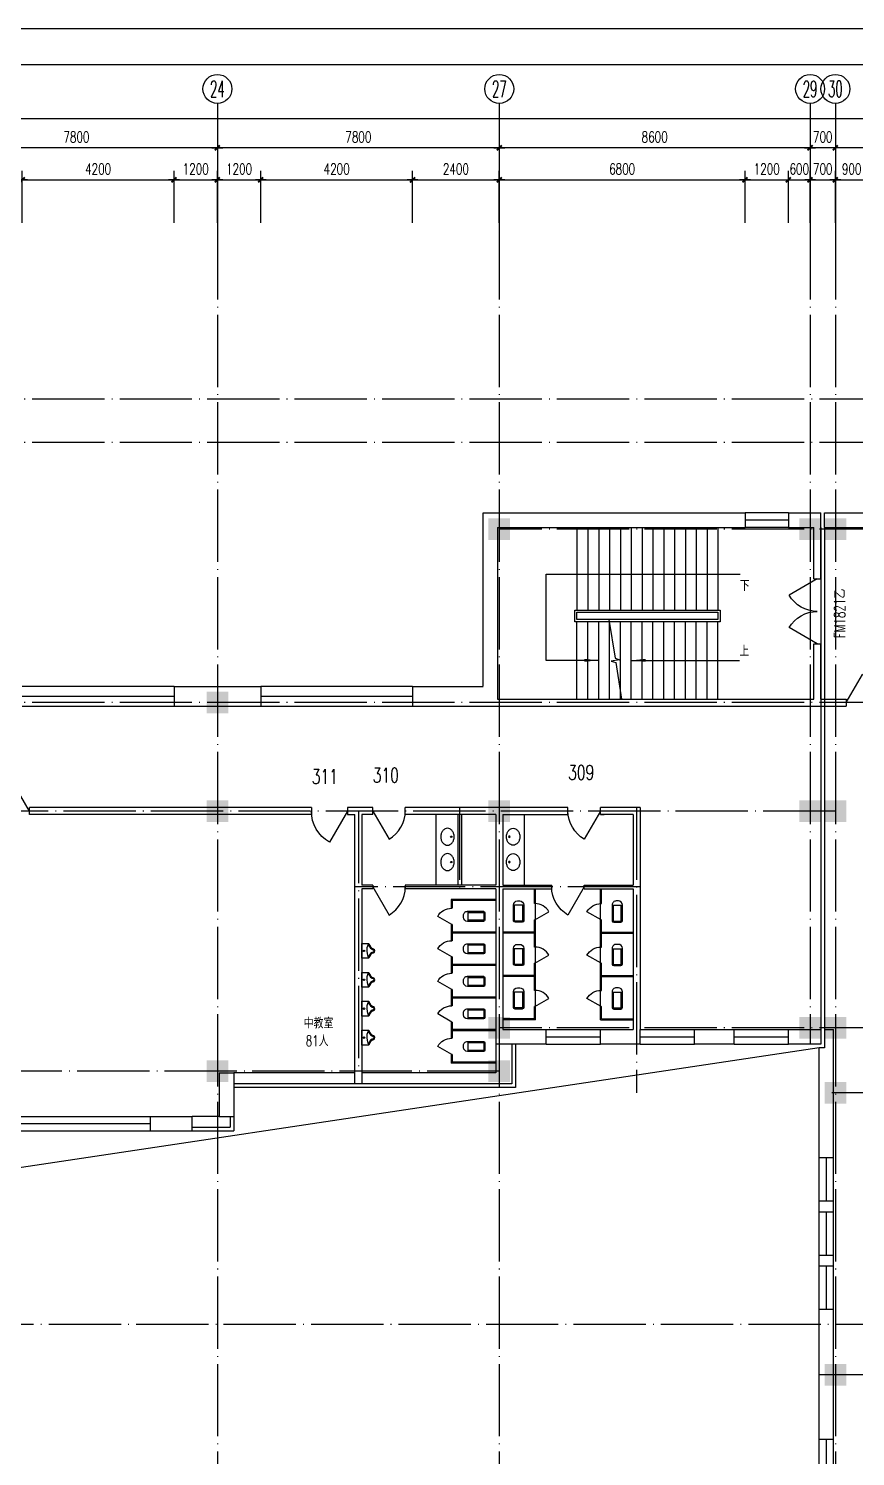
# Model space of a CAD drawing. Extents: x 165127 to 1058185, y 60808 to 144908.
# Drawn here: x 623798 to 646678, y 105391 to 144908 of the extents above; entities that cross this region are included whole.
import ezdxf
from ezdxf.enums import TextEntityAlignment as Align

# ---------------------------------------------------------------- set-up
doc = ezdxf.new("R2010")
doc.units = 0
doc.header["$LTSCALE"] = 1000
doc.linetypes.add('DOTE', pattern=[2.42, 2, -0.2, 0.02, -0.2])
doc.layers.get('0').update_dxf_attribs({"linetype": 'CONTINUOUS'})
doc.layers.get('DEFPOINTS').update_dxf_attribs({"linetype": 'CONTINUOUS'})
for name, color, linetype in [('AXIS', 3, 'CONTINUOUS'), ('AXIS_TEXT', 7, 'CONTINUOUS'), ('COLUMN', 7, 'CONTINUOUS'), ('DOTE', 1, 'DOTE'), ('LVTRY', 6, 'CONTINUOUS'), ('LVTRY_WINDOW', 7, 'CONTINUOUS'), ('PUB_DIM', 3, 'CONTINUOUS'), ('PUB_TEXT', 7, 'CONTINUOUS'), ('STAIR', 3, 'CONTINUOUS'), ('WALL', 255, 'CONTINUOUS'), ('WINDOW', 2, 'CONTINUOUS'), ('WINDOW_TEXT', 7, 'CONTINUOUS'), ('面积注记', 7, 'CONTINUOUS')]:
    doc.layers.add(name, color=color, linetype=linetype)
doc.styles.add('_HZTXT', font='romans.shx', dxfattribs={"width": 0.7, "bigfont": 'z.shx'})
doc.styles.add('COMPLEX', font='COMPLEX')
doc.styles.add('DIM_FONT', font='SIMPLEX.shx', dxfattribs={"width": 0.7})
doc.styles.add('SIMPLEX', font='SIMPLEX.SHX')
doc.dimstyles.new('AXIS', dxfattribs={"dimtxt": 300, "dimasz": 1, "dimexe": 250, "dimexo": 300, "dimgap": 150, "dimtad": 1, "dimdec": 0, "dimdsep": 46, "dimtxsty": 'DIM_FONT', "dimblk": '_DIMX', "dimcen": 2.5, "dimse1": 1, "dimse2": 1, "dimclrt": 7, "dimadec": 0, "dimazin": 0, "dimtfac": 1, "dimtdec": 0, "dimtix": 1, "dimtmove": 2, "dimatfit": 3, "dimldrblk": '_DIMX', "dimfxl": 1, "dimarcsym": 0})
doc.dimstyles.new('DIMN', dxfattribs={"dimtxt": 300, "dimasz": 1, "dimexe": 250, "dimexo": 300, "dimgap": 150, "dimtad": 1, "dimdec": 0, "dimdsep": 46, "dimtxsty": 'DIM_FONT', "dimblk": '_DIMX', "dimcen": 2.5, "dimclrt": 7, "dimadec": 0, "dimazin": 0, "dimtfac": 1, "dimtdec": 0, "dimtix": 1, "dimtmove": 2, "dimatfit": 3, "dimldrblk": '_DIMX', "dimfxl": 1, "dimarcsym": 0})

# ---------------------------------------------------------------- blocks, each defined once
blk = doc.blocks.new('_FZH')
blk.add_solid([(-0.5, -0.5), (0.5, -0.5), (-0.5, 0.5), (0.5, 0.5)])
blk = doc.blocks.new('_DBLK')
blk.add_line((-0.5, 0), (0, -0.866))
blk.add_arc((-0.5, 0), 1, 300, 0)
at = {"layer": 'WINDOW_TEXT', "style": 'SIMPLEX', "flags": 9}
blk.add_attdef('A', text='', height=1, dxfattribs=at).set_placement((0, 1.5), align=Align.MIDDLE)
blk = doc.blocks.new('_LV8')
for p, q in [((-205, 0), (205, 0)), ((-205, -191), (-205, 0)), ((205, 0), (205, -191))]:
    blk.add_line(p, q)
blk.add_circle((0, -60), 20)
for centre, radius, start, end in [((-243, -391), 203, 19.2639, 79.2894), ((-152, -175), 10, 114.1084, 248.1394), ((5, -526), 395, 66.6675, 114.1084), ((-243, -401), 233, 19.2639, 68.1394), ((0, -306), 54, 199.2639, 269.7777), ((0, -316), 24, 199.2639, 269.4998), ((0, -306), 54, 270.2223, 340.7361), ((0, -316), 24, 270.5002, 340.7361), ((243, -401), 233, 110.4941, 160.7361), ((243, -391), 203, 100.7106, 160.7361), ((158, -173), 10, 290.4941, 66.6675)]:
    blk.add_arc(centre, radius, start, end)
blk = doc.blocks.new('_LV6')
for p, q in [((-140, -340), (-140, -780)), ((-110, -340), (-110, -770)), ((100, -300), (-100, -300)), ((100, -330), (-100, -330)), ((110, -770), (110, -340)), ((140, -780), (140, -340)), ((140, -770), (-140, -770)), ((-30, -890), (30, -890))]:
    blk.add_line(p, q)
for centre, radius, start, end in [((-100, -340), 40, 90, 180), ((-100, -340), 10, 90, 180), ((100, -340), 40, 0, 90), ((100, -340), 10, 0, 90), ((-30, -780), 110, 180, 270), ((30, -780), 110, 270, 0)]:
    blk.add_arc(centre, radius, start, end)
blk = doc.blocks.new('_DBLK1')
for p, q in [((-0.5, 0), (-0.25, -0.433)), ((0.5, 0), (0.25, -0.433))]:
    blk.add_line(p, q)
for centre, start, end in [((-0.5, 0), 300, 0), ((0.5, 0), 180, 240)]:
    blk.add_arc(centre, 0.5, start, end)
at = {"layer": 'WINDOW_TEXT', "style": 'SIMPLEX', "flags": 9}
blk.add_attdef('A', text='', height=1, dxfattribs=at).set_placement((0, 1.5), align=Align.MIDDLE)
blk = doc.blocks.new('A$C34131D43')
at = {"color": 243}
blk.add_line((0, 84100), (160900, 84100), dxfattribs=at)
at = {"color": 244}
blk.add_line((159900, 83100), (2500, 83100), dxfattribs=at)
blk = doc.blocks.new('_AXISO')
blk.add_circle((0, 0), 0.5)
at = {"layer": 'AXIS_TEXT', "style": 'COMPLEX', "width": 1.041667}
blk.add_attdef('A', text='', height=0.56, dxfattribs=at).set_placement((-0.25, -0.28), (0.25, -0.28), align=Align.FIT)
blk = doc.blocks.new('_DIMX')
blk.add_line((-150, 0), (150, 0))
at = {"const_width": 50}
blk.add_lwpolyline([(-70, -70), (70, 70)], dxfattribs=at)
blk = doc.blocks.new('*D605')
at = {"color": 0, "linetype": 'ByBlock'}
blk.add_line((735528, 196199), (732530, 196199), dxfattribs=at)
at = {"layer": 'DEFPOINTS', "color": 0, "linetype": 'ByBlock'}
for p in [(732529, 196199), (732529, 193999), (735529, 193999)]:
    blk.add_point(p, dxfattribs=at)
at = {"color": 0, "linetype": 'ByBlock', "rotation": 180}
blk.add_blockref('_DIMX', (732529, 196199), dxfattribs=at)
at = {"color": 0, "linetype": 'ByBlock'}
blk.add_blockref('_DIMX', (735529, 196199), dxfattribs=at)
at = {"color": 7, "linetype": 'ByBlock', "insert": (734029, 196499), "char_height": 300, "attachment_point": 5, "style": 'DIM_FONT'}
blk.add_mtext('3000', dxfattribs=at)
blk = doc.blocks.new('*D606')
at = {"color": 0, "linetype": 'ByBlock'}
for p, q in [((645422, 141608), (645421, 141608)), ((646123, 141608), (645423, 141608)), ((646124, 141608), (646125, 141608))]:
    blk.add_line(p, q, dxfattribs=at)
at = {"layer": 'DEFPOINTS', "color": 0, "linetype": 'ByBlock'}
for p in [(645423, 141608), (645423, 139408), (646123, 139408)]:
    blk.add_point(p, dxfattribs=at)
at = {"color": 0, "linetype": 'ByBlock'}
blk.add_blockref('_DIMX', (645423, 141608), dxfattribs=at)
at = {"color": 0, "linetype": 'ByBlock', "rotation": 180}
blk.add_blockref('_DIMX', (646123, 141608), dxfattribs=at)
at = {"color": 7, "linetype": 'ByBlock', "insert": (645773, 141908), "char_height": 300, "attachment_point": 5, "style": 'DIM_FONT'}
blk.add_mtext('700', dxfattribs=at)
blk = doc.blocks.new('*D607')
at = {"color": 0, "linetype": 'ByBlock'}
blk.add_line((723228, 196199), (715430, 196199), dxfattribs=at)
at = {"layer": 'DEFPOINTS', "color": 0, "linetype": 'ByBlock'}
for p in [(715429, 196199), (715429, 193999), (723229, 193999)]:
    blk.add_point(p, dxfattribs=at)
at = {"color": 0, "linetype": 'ByBlock', "rotation": 180}
blk.add_blockref('_DIMX', (715429, 196199), dxfattribs=at)
at = {"color": 0, "linetype": 'ByBlock'}
blk.add_blockref('_DIMX', (723229, 196199), dxfattribs=at)
at = {"color": 7, "linetype": 'ByBlock', "insert": (719329, 196499), "char_height": 300, "attachment_point": 5, "style": 'DIM_FONT'}
blk.add_mtext('7800', dxfattribs=at)
blk = doc.blocks.new('*D608')
at = {"color": 0, "linetype": 'ByBlock'}
blk.add_line((715428, 196199), (707630, 196199), dxfattribs=at)
at = {"layer": 'DEFPOINTS', "color": 0, "linetype": 'ByBlock'}
for p in [(707629, 196199), (707629, 193999), (715429, 193999)]:
    blk.add_point(p, dxfattribs=at)
at = {"color": 0, "linetype": 'ByBlock', "rotation": 180}
blk.add_blockref('_DIMX', (707629, 196199), dxfattribs=at)
at = {"color": 0, "linetype": 'ByBlock'}
blk.add_blockref('_DIMX', (715429, 196199), dxfattribs=at)
at = {"color": 7, "linetype": 'ByBlock', "insert": (711529, 196499), "char_height": 300, "attachment_point": 5, "style": 'DIM_FONT'}
blk.add_mtext('7800', dxfattribs=at)
blk = doc.blocks.new('*D621')
at = {"color": 0, "linetype": 'ByBlock'}
for p, q in [((620479, 194299), (620479, 197249)), ((746779, 194299), (746779, 197249)), ((746778, 196999), (620480, 196999))]:
    blk.add_line(p, q, dxfattribs=at)
at = {"layer": 'DEFPOINTS', "color": 0, "linetype": 'ByBlock'}
for p in [(620479, 196999), (620479, 193999), (746779, 193999)]:
    blk.add_point(p, dxfattribs=at)
at = {"color": 0, "linetype": 'ByBlock', "rotation": 180}
blk.add_blockref('_DIMX', (620479, 196999), dxfattribs=at)
at = {"color": 0, "linetype": 'ByBlock'}
blk.add_blockref('_DIMX', (746779, 196999), dxfattribs=at)
at = {"color": 7, "linetype": 'ByBlock', "insert": (683629, 197299), "char_height": 300, "attachment_point": 5, "style": 'DIM_FONT'}
blk.add_mtext('126300', dxfattribs=at)
blk = doc.blocks.new('*D713')
at = {"color": 0, "linetype": 'ByBlock'}
for p, q in [((710029, 194122), (710029, 195563)), ((710030, 195313), (714228, 195313)), ((714229, 194122), (714229, 195563))]:
    blk.add_line(p, q, dxfattribs=at)
at = {"layer": 'DEFPOINTS', "color": 0, "linetype": 'ByBlock'}
for p in [(714229, 195313), (710029, 193822), (714229, 193822)]:
    blk.add_point(p, dxfattribs=at)
at = {"color": 0, "linetype": 'ByBlock', "rotation": 180}
blk.add_blockref('_DIMX', (710029, 195313), dxfattribs=at)
at = {"color": 0, "linetype": 'ByBlock'}
blk.add_blockref('_DIMX', (714229, 195313), dxfattribs=at)
at = {"color": 7, "linetype": 'ByBlock', "insert": (712129, 195613), "char_height": 300, "attachment_point": 5, "style": 'DIM_FONT'}
blk.add_mtext('4200', dxfattribs=at)
blk = doc.blocks.new('*D714')
at = {"color": 0, "linetype": 'ByBlock'}
for p, q in [((714229, 194122), (714229, 195563)), ((714230, 195313), (715428, 195313)), ((715429, 194122), (715429, 195563))]:
    blk.add_line(p, q, dxfattribs=at)
at = {"layer": 'DEFPOINTS', "color": 0, "linetype": 'ByBlock'}
for p in [(715429, 195313), (714229, 193822), (715429, 193822)]:
    blk.add_point(p, dxfattribs=at)
at = {"color": 0, "linetype": 'ByBlock', "rotation": 180}
blk.add_blockref('_DIMX', (714229, 195313), dxfattribs=at)
at = {"color": 0, "linetype": 'ByBlock'}
blk.add_blockref('_DIMX', (715429, 195313), dxfattribs=at)
at = {"color": 7, "linetype": 'ByBlock', "insert": (714829, 195613), "char_height": 300, "attachment_point": 5, "style": 'DIM_FONT'}
blk.add_mtext('1200', dxfattribs=at)
blk = doc.blocks.new('*D715')
at = {"color": 0, "linetype": 'ByBlock'}
for p, q in [((715429, 194122), (715429, 195563)), ((715430, 195313), (716628, 195313)), ((716629, 194122), (716629, 195563))]:
    blk.add_line(p, q, dxfattribs=at)
at = {"layer": 'DEFPOINTS', "color": 0, "linetype": 'ByBlock'}
for p in [(716629, 195313), (715429, 193822), (716629, 193822)]:
    blk.add_point(p, dxfattribs=at)
at = {"color": 0, "linetype": 'ByBlock', "rotation": 180}
blk.add_blockref('_DIMX', (715429, 195313), dxfattribs=at)
at = {"color": 0, "linetype": 'ByBlock'}
blk.add_blockref('_DIMX', (716629, 195313), dxfattribs=at)
at = {"color": 7, "linetype": 'ByBlock', "insert": (716029, 195613), "char_height": 300, "attachment_point": 5, "style": 'DIM_FONT'}
blk.add_mtext('1200', dxfattribs=at)
blk = doc.blocks.new('*D716')
at = {"color": 0, "linetype": 'ByBlock'}
for p, q in [((716629, 194122), (716629, 195563)), ((716630, 195313), (720828, 195313)), ((720829, 194122), (720829, 195563))]:
    blk.add_line(p, q, dxfattribs=at)
at = {"layer": 'DEFPOINTS', "color": 0, "linetype": 'ByBlock'}
for p in [(720829, 195313), (716629, 193822), (720829, 193822)]:
    blk.add_point(p, dxfattribs=at)
at = {"color": 0, "linetype": 'ByBlock', "rotation": 180}
blk.add_blockref('_DIMX', (716629, 195313), dxfattribs=at)
at = {"color": 0, "linetype": 'ByBlock'}
blk.add_blockref('_DIMX', (720829, 195313), dxfattribs=at)
at = {"color": 7, "linetype": 'ByBlock', "insert": (718729, 195613), "char_height": 300, "attachment_point": 5, "style": 'DIM_FONT'}
blk.add_mtext('4200', dxfattribs=at)
blk = doc.blocks.new('*D717')
at = {"color": 0, "linetype": 'ByBlock'}
for p, q in [((723229, 194122), (723229, 195563)), ((723230, 195313), (730028, 195313)), ((730029, 194122), (730029, 195563))]:
    blk.add_line(p, q, dxfattribs=at)
at = {"layer": 'DEFPOINTS', "color": 0, "linetype": 'ByBlock'}
for p in [(730029, 195313), (723229, 193822), (730029, 193822)]:
    blk.add_point(p, dxfattribs=at)
at = {"color": 0, "linetype": 'ByBlock', "rotation": 180}
blk.add_blockref('_DIMX', (723229, 195313), dxfattribs=at)
at = {"color": 0, "linetype": 'ByBlock'}
blk.add_blockref('_DIMX', (730029, 195313), dxfattribs=at)
at = {"color": 7, "linetype": 'ByBlock', "insert": (726629, 195613), "char_height": 300, "attachment_point": 5, "style": 'DIM_FONT'}
blk.add_mtext('6800', dxfattribs=at)
blk = doc.blocks.new('*D718')
at = {"color": 0, "linetype": 'ByBlock'}
for p, q in [((730029, 194122), (730029, 195563)), ((730030, 195313), (731228, 195313)), ((731229, 194122), (731229, 195563))]:
    blk.add_line(p, q, dxfattribs=at)
at = {"layer": 'DEFPOINTS', "color": 0, "linetype": 'ByBlock'}
for p in [(731229, 195313), (730029, 193822), (731229, 193822)]:
    blk.add_point(p, dxfattribs=at)
at = {"color": 0, "linetype": 'ByBlock', "rotation": 180}
blk.add_blockref('_DIMX', (730029, 195313), dxfattribs=at)
at = {"color": 0, "linetype": 'ByBlock'}
blk.add_blockref('_DIMX', (731229, 195313), dxfattribs=at)
at = {"color": 7, "linetype": 'ByBlock', "insert": (730629, 195613), "char_height": 300, "attachment_point": 5, "style": 'DIM_FONT'}
blk.add_mtext('1200', dxfattribs=at)
blk = doc.blocks.new('*D719')
at = {"color": 0, "linetype": 'ByBlock'}
for p, q in [((731228, 195313), (731227, 195313)), ((731229, 194122), (731229, 195563)), ((731229, 195313), (731829, 195313)), ((731829, 194122), (731829, 195563)), ((731830, 195313), (731831, 195313))]:
    blk.add_line(p, q, dxfattribs=at)
at = {"layer": 'DEFPOINTS', "color": 0, "linetype": 'ByBlock'}
for p in [(731829, 195313), (731229, 193822), (731829, 193822)]:
    blk.add_point(p, dxfattribs=at)
at = {"color": 0, "linetype": 'ByBlock'}
blk.add_blockref('_DIMX', (731229, 195313), dxfattribs=at)
at = {"color": 0, "linetype": 'ByBlock', "rotation": 180}
blk.add_blockref('_DIMX', (731829, 195313), dxfattribs=at)
at = {"color": 7, "linetype": 'ByBlock', "insert": (731529, 195613), "char_height": 300, "attachment_point": 5, "style": 'DIM_FONT'}
blk.add_mtext('600', dxfattribs=at)
blk = doc.blocks.new('*D720')
at = {"color": 0, "linetype": 'ByBlock'}
for p, q in [((731828, 195313), (731827, 195313)), ((731829, 194122), (731829, 195563)), ((731829, 195313), (732529, 195313)), ((732529, 194122), (732529, 195563)), ((732530, 195313), (732531, 195313))]:
    blk.add_line(p, q, dxfattribs=at)
at = {"layer": 'DEFPOINTS', "color": 0, "linetype": 'ByBlock'}
for p in [(732529, 195313), (731829, 193822), (732529, 193822)]:
    blk.add_point(p, dxfattribs=at)
at = {"color": 0, "linetype": 'ByBlock'}
blk.add_blockref('_DIMX', (731829, 195313), dxfattribs=at)
at = {"color": 0, "linetype": 'ByBlock', "rotation": 180}
blk.add_blockref('_DIMX', (732529, 195313), dxfattribs=at)
at = {"color": 7, "linetype": 'ByBlock', "insert": (732179, 195613), "char_height": 300, "attachment_point": 5, "style": 'DIM_FONT'}
blk.add_mtext('700', dxfattribs=at)
blk = doc.blocks.new('*D721')
at = {"color": 0, "linetype": 'ByBlock'}
for p, q in [((732529, 194122), (732529, 195563)), ((732530, 195313), (733428, 195313)), ((733429, 194122), (733429, 195563))]:
    blk.add_line(p, q, dxfattribs=at)
at = {"layer": 'DEFPOINTS', "color": 0, "linetype": 'ByBlock'}
for p in [(733429, 195313), (732529, 193822), (733429, 193822)]:
    blk.add_point(p, dxfattribs=at)
at = {"color": 0, "linetype": 'ByBlock', "rotation": 180}
blk.add_blockref('_DIMX', (732529, 195313), dxfattribs=at)
at = {"color": 0, "linetype": 'ByBlock'}
blk.add_blockref('_DIMX', (733429, 195313), dxfattribs=at)
at = {"color": 7, "linetype": 'ByBlock', "insert": (732979, 195613), "char_height": 300, "attachment_point": 5, "style": 'DIM_FONT'}
blk.add_mtext('900', dxfattribs=at)
blk = doc.blocks.new('*D734')
at = {"color": 0, "linetype": 'ByBlock'}
for p, q in [((720829, 194122), (720829, 195563)), ((720830, 195313), (723228, 195313)), ((723229, 194122), (723229, 195563))]:
    blk.add_line(p, q, dxfattribs=at)
at = {"layer": 'DEFPOINTS', "color": 0, "linetype": 'ByBlock'}
for p in [(723229, 195313), (720829, 193822), (723229, 193822)]:
    blk.add_point(p, dxfattribs=at)
at = {"color": 0, "linetype": 'ByBlock', "rotation": 180}
blk.add_blockref('_DIMX', (720829, 195313), dxfattribs=at)
at = {"color": 0, "linetype": 'ByBlock'}
blk.add_blockref('_DIMX', (723229, 195313), dxfattribs=at)
at = {"color": 7, "linetype": 'ByBlock', "insert": (722029, 195613), "char_height": 300, "attachment_point": 5, "style": 'DIM_FONT'}
blk.add_mtext('2400', dxfattribs=at)
blk = doc.blocks.new('_WBLK')
for p, q in [((-0.5, 0.5), (0.5, 0.5)), ((-0.5, 0), (0.5, 0)), ((-0.5, -0.5), (0.5, -0.5))]:
    blk.add_line(p, q)
at = {"layer": 'WINDOW_TEXT', "style": 'SIMPLEX', "flags": 9}
blk.add_attdef('A', text='', height=1, dxfattribs=at).set_placement((0, 1.5), align=Align.MIDDLE)
blk = doc.blocks.new('_LV4')
blk.add_lwpolyline([(0, -520, 0.078966), (92, -505, 0.088152), (166, -466, 0.105269), (218, -403, 0.121685), (235, -335, 0.121685), (218, -267, 0.105269), (166, -204, 0.088152), (92, -165, 0.078966), (0, -150, 0.078966), (-92, -165, 0.088152), (-166, -204, 0.105269), (-218, -267, 0.121685), (-235, -335, 0.121685), (-218, -403, 0.105269), (-166, -466, 0.088152), (-92, -505, 0.078966)], format="xyb", close=True)
blk.add_circle((0, -230), 20)
blk = doc.blocks.new('_ARROW')
blk.add_solid([(0, 0), (-1, 0.1), (-1, -0.1)])
blk = doc.blocks.new('*D1483')
at = {"color": 0, "linetype": 'ByBlock'}
blk.add_line((645422, 141608), (636824, 141608), dxfattribs=at)
at = {"layer": 'DEFPOINTS', "color": 0, "linetype": 'ByBlock'}
for p in [(636823, 141608), (636823, 139408), (645423, 139408)]:
    blk.add_point(p, dxfattribs=at)
at = {"color": 0, "linetype": 'ByBlock', "rotation": 180}
blk.add_blockref('_DIMX', (636823, 141608), dxfattribs=at)
at = {"color": 0, "linetype": 'ByBlock'}
blk.add_blockref('_DIMX', (645423, 141608), dxfattribs=at)
at = {"color": 7, "linetype": 'ByBlock', "insert": (641123, 141908), "char_height": 300, "attachment_point": 5, "style": 'DIM_FONT'}
blk.add_mtext('8600', dxfattribs=at)

msp = doc.modelspace()

# ---------------------------------------------------------------- linework, layer by layer
at = {"layer": 'AXIS'}
for p, q in [((629023.4, 142836.6), (629023.4, 139407.6)), ((636823.4, 142836.6), (636823.4, 139407.6)), ((645423.4, 142836.6), (645423.4, 139407.6)), ((646123.4, 142836.6), (646123.4, 139407.6))]:
    msp.add_line(p, q, dxfattribs=at)
at = {"layer": 'DOTE'}
for p, q in [((629023.4, 139407.6), (629023.4, 71084.4)), ((636823.4, 139407.6), (636823.4, 71084.4)), ((645423.4, 139407.6), (645423.4, 116803.1)), ((646123.4, 139407.6), (646123.4, 71351.8)), ((664620, 134653.1), (617323.4, 134653.1)), ((664620, 133453.1), (597223.4, 133453.1)), ((664620, 131053.1), (636823.4, 131053.1)), ((664620, 126253.1), (597223.4, 126253.1)), ((635723.4, 123353.1), (635723.4, 121103.1)), ((640623.4, 123353.1), (640623.4, 115453.1)), ((646123.4, 123253.1), (597223.4, 123253.1)), ((632923.4, 123253.1), (632923.4, 116053.1)), ((632923.5, 123253.1), (632923.5, 116053.1)), ((640723.4, 121153.1), (632823.4, 121153.1)), ((640723.4, 121153.1), (632823.5, 121153.1)), ((664620, 117253.1), (636823.4, 117253.1)), ((636823.4, 116053.1), (597223.4, 116053.1)), ((664620, 115453.1), (646023.4, 115453.1)), ((529976.8, 109053.1), (664620, 109053.1)), ((664620, 107653.1), (645673.4, 107653.1))]:
    msp.add_line(p, q, dxfattribs=at)
at = {"layer": 'LVTRY'}
for p, q in [((635073.4, 121203.1), (635073.4, 123153.1)), ((637523.4, 121203.1), (637523.4, 123153.1)), ((637793.4, 120689.3), (637793.4, 121103.1)), ((637823.4, 119873.1), (637823.4, 121103.1)), ((639623.4, 119873.1), (639623.4, 121103.1)), ((639653.4, 120689.3), (639653.4, 121103.1)), ((635493.5, 120803.1), (635493.5, 120563.1)), ((636723.5, 120803.1), (635493.5, 120803.1)), ((635523.5, 120563.1), (635493.5, 120563.1)), ((635523.5, 120773.1), (635523.5, 120563.1)), ((636723.5, 120773.1), (635523.5, 120773.1)), ((637823.4, 120689.3), (637793.4, 120689.3)), ((639623.4, 120689.3), (639653.4, 120689.3)), ((637793.4, 119873.1), (637793.4, 120239.3)), ((637823.4, 120239.3), (637793.4, 120239.3)), ((639623.4, 120239.3), (639653.4, 120239.3)), ((639653.4, 119873.1), (639653.4, 120239.3)), ((635523.5, 120113.1), (635493.5, 120113.1)), ((635493.5, 120113.1), (635493.5, 119663.1)), ((635523.5, 120113.1), (635523.5, 119903.1)), ((636723.5, 119903.1), (635523.5, 119903.1)), ((635523.5, 119873.1), (635523.5, 119663.1)), ((636723.5, 119873.1), (635523.5, 119873.1)), ((637823.4, 119903.1), (636923.4, 119903.1)), ((637793.4, 119873.1), (636923.4, 119873.1)), ((637793.4, 119489.3), (637793.4, 119873.1)), ((637823.4, 118673.1), (637823.4, 119903.1)), ((639623.4, 119903.1), (640523.4, 119903.1)), ((639623.4, 118673.1), (639623.4, 119903.1)), ((639653.4, 119873.1), (640523.4, 119873.1)), ((639653.4, 119489.3), (639653.4, 119873.1)), ((635523.5, 119663.1), (635493.5, 119663.1)), ((637823.4, 119489.3), (637793.4, 119489.3)), ((639623.4, 119489.3), (639653.4, 119489.3)), ((635523.5, 119213.1), (635493.5, 119213.1)), ((635493.5, 119213.1), (635493.5, 118763.1)), ((635523.5, 119213.1), (635523.5, 119003.1)), ((636723.5, 119003.1), (635523.5, 119003.1)), ((635523.5, 118973.1), (635523.5, 118763.1)), ((636723.5, 118973.1), (635523.5, 118973.1)), ((637793.4, 118673.1), (637793.4, 119039.3)), ((637823.4, 119039.3), (637793.4, 119039.3)), ((639623.4, 119039.3), (639653.4, 119039.3)), ((639653.4, 118673.1), (639653.4, 119039.3)), ((635523.5, 118763.1), (635493.5, 118763.1)), ((637823.4, 118703.1), (636923.4, 118703.1)), ((637793.4, 118673.1), (636923.4, 118673.1)), ((637793.4, 118289.3), (637793.4, 118673.1)), ((637823.4, 117473.1), (637823.4, 118703.1)), ((639623.4, 118703.1), (640523.4, 118703.1)), ((639623.4, 117473.1), (639623.4, 118703.1)), ((639653.4, 118673.1), (640523.4, 118673.1)), ((639653.4, 118289.3), (639653.4, 118673.1)), ((635523.5, 118313.1), (635493.5, 118313.1)), ((635493.5, 118313.1), (635493.5, 117863.1)), ((635523.5, 118313.1), (635523.5, 118103.1)), ((637823.4, 118289.3), (637793.4, 118289.3)), ((639623.4, 118289.3), (639653.4, 118289.3)), ((635523.5, 117863.1), (635493.5, 117863.1)), ((636723.5, 118103.1), (635523.5, 118103.1)), ((635523.5, 118073.1), (635523.5, 117863.1)), ((636723.5, 118073.1), (635523.5, 118073.1)), ((637793.4, 117503.1), (637793.4, 117839.3)), ((637823.4, 117839.3), (637793.4, 117839.3)), ((639623.4, 117839.3), (639653.4, 117839.3)), ((639653.4, 117503.1), (639653.4, 117839.3)), ((635523.5, 117413.1), (635493.5, 117413.1)), ((635493.5, 117413.1), (635493.5, 116963.1)), ((635523.5, 117413.1), (635523.5, 117203.1)), ((637793.4, 117503.1), (636923.4, 117503.1)), ((637823.4, 117473.1), (636923.4, 117473.1)), ((639623.4, 117473.1), (640523.4, 117473.1)), ((639653.4, 117503.1), (640523.4, 117503.1)), ((636723.5, 117203.1), (635523.5, 117203.1)), ((635523.5, 117173.1), (635523.5, 116963.1)), ((636723.5, 117173.1), (635523.5, 117173.1)), ((635523.5, 116963.1), (635493.5, 116963.1)), ((635493.5, 116513.1), (635493.5, 116273.1)), ((635523.5, 116513.1), (635493.5, 116513.1)), ((636723.5, 116273.1), (635493.5, 116273.1)), ((635523.5, 116513.1), (635523.5, 116303.1)), ((636723.5, 116303.1), (635523.5, 116303.1))]:
    msp.add_line(p, q, dxfattribs=at)
at = {"layer": 'PUB_DIM'}
for points in [[(639573.4, 127423.1), (638122.4, 127423.1), (638122.4, 129810), (643490.5, 129810)], [(640473.4, 127423.1), (643474.1, 127423.1)]]:
    msp.add_lwpolyline(points, dxfattribs=at)
at = {"layer": 'STAIR'}
for p, q in [((638973.4, 131103.1), (638973.4, 128813.1)), ((639273.4, 131103.1), (639273.4, 128813.1)), ((639573.4, 131103.1), (639573.4, 128813.1)), ((639873.4, 131103.1), (639873.4, 128813.1)), ((640173.4, 131103.1), (640173.4, 128813.1)), ((640473.4, 131103.1), (640473.4, 128813.1)), ((640773.4, 131103.1), (640773.4, 128813.1)), ((641073.4, 131103.1), (641073.4, 128813.1)), ((641373.4, 131103.1), (641373.4, 128813.1)), ((641673.4, 131103.1), (641673.4, 128813.1)), ((641973.4, 131103.1), (641973.4, 128813.1)), ((642273.4, 131103.1), (642273.4, 128813.1)), ((642573.4, 131103.1), (642573.4, 128813.1)), ((642873.4, 131103.1), (642873.4, 128813.1)), ((645723.4, 131103.1), (645723.4, 117203.1)), ((645823.4, 131103.1), (645823.4, 117203.1)), ((638913.4, 128813.1), (642933.4, 128813.1)), ((638913.4, 128493.1), (638913.4, 128813.1)), ((642933.4, 128493.1), (638913.4, 128493.1)), ((638973.4, 128753.1), (642873.4, 128753.1)), ((638973.4, 128553.1), (638973.4, 128753.1)), ((642873.4, 128553.1), (638973.4, 128553.1)), ((638973.4, 126353.1), (638973.4, 128493.1)), ((639273.4, 126353.1), (639273.4, 128493.1)), ((639573.4, 126353.1), (639573.4, 128493.1)), ((639857.5, 128553.1), (640025.9, 127482.4)), ((639873.4, 126353.1), (639873.4, 128493.1)), ((640173.4, 126353.1), (640173.4, 128493.1)), ((640473.4, 126353.1), (640473.4, 128493.1)), ((640773.4, 126353.1), (640773.4, 128493.1)), ((641073.4, 126353.1), (641073.4, 128493.1)), ((641373.4, 126353.1), (641373.4, 128493.1)), ((641673.4, 126353.1), (641673.4, 128493.1)), ((641973.4, 126353.1), (641973.4, 128493.1)), ((642273.4, 126353.1), (642273.4, 128493.1)), ((642573.4, 126353.1), (642573.4, 128493.1)), ((642873.4, 128753.1), (642873.4, 128553.1)), ((642873.4, 126353.1), (642873.4, 128493.1)), ((642933.4, 128813.1), (642933.4, 128493.1)), ((640153.8, 127441.7), (639916.7, 127404.4)), ((639916.7, 127404.4), (640044.6, 127363.8)), ((640025.9, 127482.4), (640153.8, 127441.7)), ((640044.6, 127363.8), (640203.6, 126353.1))]:
    msp.add_line(p, q, dxfattribs=at)
msp.add_lwpolyline([(645673.4, 116703.1), (614181.3, 111978), (609973.4, 95503.1)], dxfattribs=at)
at = {"layer": 'WALL'}
for p, q in [((636373.3, 126704.3), (636373.3, 131503.1)), ((636373.3, 131503.1), (643623.4, 131503.1)), ((643623.4, 131503.1), (643623.4, 131103.1)), ((644823.4, 131503.1), (645723.4, 131503.1)), ((644823.4, 131503.1), (644823.4, 131103.1)), ((645723.4, 131103.1), (645723.4, 131503.1)), ((645823.4, 131103.1), (645823.4, 131503.1)), ((645823.4, 131503.1), (647023.4, 131503.1)), ((636773.4, 131103.1), (636773.4, 126353.1)), ((636773.4, 131103.1), (643623.4, 131103.1)), ((644823.4, 131103.1), (645523.4, 131103.1)), ((645523.4, 129678.1), (645523.4, 131103.1)), ((645723.4, 129678.1), (645723.4, 131103.1)), ((645823.4, 131103.1), (647023.4, 131103.1)), ((645523.4, 129678.1), (645723.4, 129678.1)), ((645523.4, 127878.1), (645723.4, 127878.1)), ((645523.4, 126353.1), (645523.4, 127878.1)), ((645723.4, 126353.1), (645723.4, 127878.1)), ((627823.4, 126704.3), (627823.4, 126153.1)), ((627823.4, 126703.1), (630223.4, 126703.1)), ((630223.4, 126704.3), (630223.4, 126153.1)), ((634423.4, 126704.3), (634423.4, 126153.1)), ((634423.4, 126703.1), (636373.4, 126703.1)), ((627823.4, 126153.1), (630223.4, 126153.1)), ((634423.4, 126153.1), (646423.4, 126153.1)), ((636773.4, 126353.1), (645523.4, 126353.1)), ((645723.4, 126353.1), (646423.4, 126353.1)), ((645723.4, 126353.1), (646023.4, 126353.1)), ((646423.4, 126353.1), (646423.4, 126153.1)), ((631623.4, 123353.1), (623823.4, 123353.1)), ((623823.4, 123153.1), (623823.4, 123353.1)), ((631623.4, 123353.1), (631623.4, 123153.1)), ((633323.5, 123353.1), (632623.4, 123353.1)), ((632623.4, 123353.1), (632623.4, 123153.1)), ((633323.5, 123153.1), (633323.5, 123353.1)), ((634223.5, 123153.1), (634223.5, 123353.1)), ((638723.9, 123353.1), (634223.5, 123353.1)), ((638723.9, 123153.1), (638723.9, 123353.1)), ((640723.4, 123353.1), (639623.9, 123353.1)), ((639623.9, 123153.1), (639623.9, 123353.1)), ((639723.9, 123353.1), (639623.9, 123353.1)), ((640723.4, 123353.1), (640723.4, 117203.1)), ((631623.4, 123153.1), (623823.4, 123153.1)), ((632623.4, 123153.1), (632823.4, 123153.1)), ((632823.4, 115703.1), (632823.4, 123153.1)), ((633323.5, 123153.1), (633023.5, 123153.1)), ((633023.5, 123153.1), (633023.5, 121203.1)), ((636723.5, 123153.1), (634223.5, 123153.1)), ((635673.4, 123153.1), (635673.4, 121203.1)), ((635773.4, 123153.1), (635773.4, 121203.1)), ((636723.4, 123153.1), (636723.4, 121203.1)), ((636723.5, 123153.1), (636723.5, 121203.1)), ((636923.4, 123153.1), (636923.4, 121203.1)), ((636923.4, 123153.1), (638723.9, 123153.1)), ((636923.5, 123153.1), (636923.5, 121203.1)), ((640523.4, 123153.1), (639623.9, 123153.1)), ((639623.9, 123153.1), (639723.9, 123153.1)), ((640523.4, 123153.1), (640523.4, 121203.1)), ((633323.5, 121203.1), (633023.5, 121203.1)), ((633023.5, 121103.1), (633023.5, 115703.1)), ((633323.5, 121103.1), (633023.5, 121103.1)), ((633323.5, 121203.1), (633323.5, 121103.1)), ((636723.5, 121203.1), (634223.5, 121203.1)), ((634223.5, 121203.1), (634223.5, 121103.1)), ((636723.5, 121103.1), (634223.5, 121103.1)), ((636723.5, 121103.1), (636723.5, 116803.1)), ((636923.4, 121203.1), (638273.4, 121203.1)), ((636923.4, 121103.1), (638273.4, 121103.1)), ((636923.5, 121103.1), (636923.5, 117203.1)), ((638273.4, 121103.1), (638273.4, 121203.1)), ((639173.4, 121203.1), (640523.4, 121203.1)), ((639173.4, 121103.1), (639173.4, 121203.1)), ((639173.4, 121103.1), (640523.4, 121103.1)), ((640523.4, 121103.1), (640523.4, 117203.1)), ((636923.4, 117203.1), (638123.4, 117203.1)), ((638123.4, 116803.1), (638123.4, 117203.1)), ((639623.4, 117203.1), (640523.4, 117203.1)), ((639623.4, 116803.1), (639623.4, 117203.1)), ((640723.4, 116803.1), (640723.4, 117203.1)), ((642223.4, 117203.1), (643323.4, 117203.1)), ((642223.4, 116803.1), (642223.4, 117203.1)), ((643323.4, 116803.1), (643323.4, 117203.1)), ((644823.4, 117203.1), (645723.4, 117203.1)), ((644823.4, 116803.1), (644823.4, 117203.1)), ((645723.4, 117203.1), (645723.4, 116803.1)), ((645823.4, 117203.1), (645823.4, 116703.1)), ((645823.4, 117203.1), (646073.4, 117203.1)), ((646073.4, 113653.1), (646073.4, 117203.1)), ((638123.4, 116803.1), (636723.4, 116803.1)), ((640723.4, 116803.1), (639623.4, 116803.1)), ((643323.4, 116803.1), (642223.4, 116803.1)), ((645723.4, 116803.1), (644823.4, 116803.1)), ((645823.4, 116703.1), (645673.4, 116703.1)), ((645673.4, 113653.1), (645673.4, 116703.1)), ((629073.6, 116003.1), (629473.6, 116003.1)), ((629073.6, 116003.1), (629073.6, 114803.1)), ((629473.6, 116003.1), (629473.6, 114803.1)), ((633023.5, 115703.1), (632823.4, 115703.1)), ((627173.6, 114803.1), (628323.6, 114803.1)), ((627173.6, 114403.1), (627173.6, 114803.1)), ((628323.6, 114403.1), (628323.6, 114803.1)), ((629073.6, 114803.1), (629473.6, 114803.1)), ((627173.6, 114403.1), (628323.6, 114403.1)), ((646073.4, 113653.1), (645673.4, 113653.1)), ((646073.4, 112453.1), (645673.4, 112453.1)), ((645673.4, 112153.1), (645673.4, 112453.1)), ((646073.4, 112153.1), (646073.4, 112453.1)), ((646073.4, 112153.1), (645673.4, 112153.1)), ((646073.4, 110953.1), (645673.4, 110953.1)), ((645673.4, 110653.1), (645673.4, 110953.1)), ((646073.4, 110653.1), (645673.4, 110653.1)), ((646073.4, 110653.1), (646073.4, 110953.1)), ((646073.4, 109453.1), (645673.4, 109453.1)), ((645673.4, 105857.6), (645673.4, 109453.1)), ((646073.4, 105857.6), (646073.4, 109453.1)), ((646073.4, 105857.6), (645673.4, 105857.6))]:
    msp.add_line(p, q, dxfattribs=at)
at = {"layer": 'WINDOW'}
for p, q in [((636723.4, 116803.1), (636723.4, 116003.1)), ((637173.4, 116803.1), (637173.4, 115703.1)), ((637273.4, 116803.1), (637273.4, 115603.1)), ((632823.4, 116003.1), (629473.6, 116003.1)), ((636723.4, 116003.1), (633023.4, 116003.1)), ((637173.4, 115703.1), (629473.6, 115703.1)), ((637273.4, 115603.1), (629473.6, 115603.1)), ((629073.6, 114803.1), (628323.6, 114803.1)), ((629373.6, 114803.1), (629373.6, 114503.1)), ((629473.6, 114803.1), (629473.6, 114403.1)), ((628323.6, 114503.1), (629373.6, 114503.1)), ((628323.6, 114403.1), (629473.6, 114403.1))]:
    msp.add_line(p, q, dxfattribs=at)

# ---------------------------------------------------------------- block references
at = {"layer": 'AXIS'}
ref = msp.add_blockref('_AXISO', (629023.4, 143236.6), dxfattribs=dict(at, xscale=800, yscale=800, zscale=800))
ref.add_attrib('A', '24', dxfattribs={"layer": 'AXIS_TEXT', "height": 448, "style": 'COMPLEX', "width": 0.520833}).set_placement((628823.4, 143012.6), (629223.4, 143012.6), align=Align.FIT)
ref = msp.add_blockref('_AXISO', (636823.4, 143236.6), dxfattribs=dict(at, xscale=800, yscale=800, zscale=800))
ref.add_attrib('A', '27', dxfattribs={"layer": 'AXIS_TEXT', "height": 448, "style": 'COMPLEX', "width": 0.551471}).set_placement((636623.4, 143012.6), (637023.4, 143012.6), align=Align.FIT)
ref = msp.add_blockref('_AXISO', (645423.4, 143236.6), dxfattribs=dict(at, xscale=800, yscale=800, zscale=800))
ref.add_attrib('A', '29', dxfattribs={"layer": 'AXIS_TEXT', "height": 448, "style": 'COMPLEX', "width": 0.551471}).set_placement((645223.4, 143012.6), (645623.4, 143012.6), align=Align.FIT)
ref = msp.add_blockref('_AXISO', (646123.4, 143236.6), dxfattribs=dict(at, xscale=800, yscale=800, zscale=800))
ref.add_attrib('A', '30', dxfattribs={"layer": 'AXIS_TEXT', "height": 448, "style": 'COMPLEX', "width": 0.568182}).set_placement((645923.4, 143012.6), (646323.4, 143012.6), align=Align.FIT)
at = {"layer": 'COLUMN', "xscale": -600, "yscale": 600, "zscale": 600}
for p in [(636823.4, 131053.1), (645423.4, 131053.1), (646123.4, 131053.1), (629023.4, 126253.1), (629023.4, 123253.1), (636823.4, 123253.1), (645423.4, 123253.1), (646123.4, 123253.1), (636823.4, 117253.1), (645423.4, 117253.1), (646123.4, 117253.1), (629023.4, 116053.1), (636823.4, 116053.1), (646123.4, 115453.1), (646123.4, 107653.1)]:
    msp.add_blockref('_FZH', p, dxfattribs=at)
at = {"layer": 'LVTRY'}
for name, p, rotation in [('_LV4', (635724.4, 122540.4), 270), ('_LV4', (635724.4, 121840.4), 270), ('_LV6', (640088.4, 119873.1), 180), ('_LV8', (633023.5, 119381.6), 90), ('_LV6', (640088.4, 118673.1), 180), ('_LV8', (633023.5, 118581.6), 90), ('_LV6', (640088.4, 117473.1), 180), ('_LV8', (633023.5, 117781.6), 90), ('_LV8', (633023.5, 116981.6), 90)]:
    msp.add_blockref(name, p, dxfattribs=dict(at, rotation=rotation))
at = {"layer": 'LVTRY', "xscale": -1}
for name, p, rotation in [('_LV4', (636872.5, 122540.4), 90), ('_LV4', (636872.5, 121840.4), 90), ('_LV6', (637358.4, 119873.1), 180), ('_LV6', (636723.5, 120338.1), 270), ('_LV6', (636723.5, 119438.1), 270), ('_LV6', (637358.4, 118673.1), 180), ('_LV6', (636723.5, 118538.1), 270), ('_LV6', (637358.4, 117473.1), 180), ('_LV6', (636723.5, 117638.1), 270), ('_LV6', (636723.5, 116738.1), 270)]:
    msp.add_blockref(name, p, dxfattribs=dict(at, rotation=rotation))
at = {"layer": 'LVTRY_WINDOW', "zscale": 450}
for p, xscale, yscale, rotation in [((635508.5, 120338.1), -450, 450, 270), ((637808.4, 120464.3), -450, -450, 270), ((639638.4, 120464.3), 450, -450, 90), ((635508.5, 119438.1), -450, 450, 270), ((637808.4, 119264.3), -450, -450, 270), ((639638.4, 119264.3), 450, -450, 90), ((635508.5, 118538.1), -450, 450, 270), ((637808.4, 118064.3), -450, -450, 270), ((639638.4, 118064.3), 450, -450, 90), ((635508.5, 117638.1), -450, 450, 270), ((635508.5, 116738.1), -450, 450, 270)]:
    msp.add_blockref('_DBLK', p, dxfattribs=dict(at, xscale=xscale, yscale=yscale, rotation=rotation))
at = {"layer": 'PUB_DIM', "xscale": -400, "yscale": 400, "zscale": 400, "rotation": 180}
msp.add_blockref('_ARROW', (639573.4, 127423.1), dxfattribs=at)
at = {"layer": 'PUB_DIM', "xscale": -400, "yscale": 400, "zscale": 400}
msp.add_blockref('_ARROW', (640473.4, 127423.1), dxfattribs=at)
at = {"layer": 'WINDOW'}
msp.add_blockref('A$C34131D43', (520972, 60808.1), dxfattribs=at)
for name, p, xscale, yscale, zscale in [('_WBLK', (644223.4, 131303.1), -1200, 400.0000000000873, 1200), ('_DBLK1', (647323.4, 126253.1), -1800, -1800, 1800), ('_DBLK', (632123.4, 123253.1), -1000, 1000, 1000), ('_DBLK', (633773.5, 123253.1), 900, 900, 900), ('_DBLK', (639173.9, 123253.1), -900, 900, 900), ('_DBLK', (633773.5, 121153.1), 900, 900, 900), ('_DBLK', (638723.4, 121153.1), -900, 900, 900)]:
    msp.add_blockref(name, p, dxfattribs=dict(at, xscale=xscale, yscale=yscale, zscale=zscale))
for name, p, xscale, yscale, zscale, rotation in [('_DBLK1', (645623.4, 128778.1), 1800, -1800, 1800, 90), ('_WBLK', (625723.4, 126428.7), -4200, 551.1766095351776, 4200, 180), ('_WBLK', (632323.4, 126428.7), -4200, 551.1766095351776, 4200, 180), ('_DBLK1', (623073.4, 123253.1), 1500, 1500, 1500, 180), ('_WBLK', (638873.4, 117003.1), -1500, 400.0000000004365, 1500, 180), ('_WBLK', (641473.4, 117003.1), -1500, 400.0000000004365, 1500, 180), ('_WBLK', (644073.4, 117003.1), -1500, 400.0000000004656, 1500, 180), ('_WBLK', (625123.6, 114603.1), -4100, 400.0000000000292, 4100, 180), ('_WBLK', (645873.4, 113053.1), -1200, 400, 1200, 270), ('_WBLK', (645873.4, 111553.1), -1200, 400, 1200, 270), ('_WBLK', (645873.4, 110053.1), -1200, 400, 1200, 270), ('_WBLK', (645873.4, 105257.6), -1200, 400, 1200, 270)]:
    msp.add_blockref(name, p, dxfattribs=dict(at, xscale=xscale, yscale=yscale, zscale=zscale, rotation=rotation))

# ---------------------------------------------------------------- texts
at = {"layer": 'PUB_TEXT', "style": '_HZTXT', "width": 0.7}
for s, p in [('下', (643477.2, 129341.2)), ('上', (643468.8, 127532.2)), ('中教室', (631414, 117234.1)), ('81人', (631466.9, 116742.4))]:
    msp.add_text(s, height=300, dxfattribs=at).set_placement(p)
msp.add_text('FM1821乙', height=300, rotation=90, dxfattribs=at).set_placement((646392.9, 128034.7))
at = {"layer": '面积注记', "char_height": 400, "width": 1072.498, "attachment_point": 1, "style": 'DIM_FONT'}
for s, insert in [('309', (638729.3, 124519.3)), ('311', (631635.3, 124407.4)), ('310', (633323.5, 124444.7))]:
    msp.add_mtext(s, dxfattribs=dict(at, insert=insert))

# ---------------------------------------------------------------- dimensions: what is measured, and where the dimension line sits
at = {"layer": 'AXIS'}
dim = msp.add_aligned_dim(p1=(660373.4, 139407.6), p2=(534073.4, 139407.6), distance=-3000, dimstyle='DIMN', dxfattribs=at)
dim.commit()
dim.dimension.update_dxf_attribs({"geometry": '*D621', "text_midpoint": (597223.4, 142707.6), "insert": (-86405.6, -54591.7)})
for base, p1, p2, picture, middle in [((621223.4, 141607.6), (629023.4, 139407.6), (621223.4, 139407.6), '*D608', (625123.4, 141907.6)), ((629023.4, 141607.6), (636823.4, 139407.6), (629023.4, 139407.6), '*D607', (632923.4, 141907.6)), ((646123.4, 141607.6), (649123.4, 139407.6), (646123.4, 139407.6), '*D605', (647623.4, 141907.6))]:
    dim = msp.add_linear_dim(base=base, p1=p1, p2=p2, dimstyle='AXIS', dxfattribs=at)
    dim.commit()
    dim.dimension.update_dxf_attribs({"geometry": picture, "text_midpoint": middle, "insert": (-86405.6, -54591.7)})
for base, p1, p2, picture, middle in [((636823.4, 141607.6), (645423.4, 139407.6), (636823.4, 139407.6), '*D1483', (641123.4, 141907.6)), ((645423.4, 141607.6), (646123.4, 139407.6), (645423.4, 139407.6), '*D606', (645773.4, 141907.6))]:
    dim = msp.add_linear_dim(base=base, p1=p1, p2=p2, dimstyle='AXIS', dxfattribs=at)
    dim.commit()
    dim.dimension.update_dxf_attribs({"geometry": picture, "text_midpoint": middle})
at = {"layer": 'PUB_DIM'}
for p1, p2, picture, middle in [((623623.1, 139230.3), (627823.1, 139230.3), '*D713', (625723.1, 141021.5)), ((627823.1, 139230.3), (629023.1, 139230.3), '*D714', (628423.1, 141021.5)), ((629023.1, 139230.3), (630223.1, 139230.3), '*D715', (629623.1, 141021.5)), ((630223.1, 139230.3), (634423.1, 139230.3), '*D716', (632323.1, 141021.5)), ((634423.1, 139230.3), (636823.1, 139230.3), '*D734', (635623.1, 141021.5)), ((636823.1, 139230.3), (643623.1, 139230.3), '*D717', (640223.1, 141021.5)), ((643623.1, 139230.3), (644823.1, 139230.3), '*D718', (644223.1, 141021.5)), ((644823.1, 139230.3), (645423.1, 139230.3), '*D719', (645123.1, 141021.5)), ((645423.1, 139230.3), (646123.1, 139230.3), '*D720', (645773.1, 141021.5)), ((646123.1, 139230.3), (647023.1, 139230.3), '*D721', (646573.1, 141021.5))]:
    dim = msp.add_aligned_dim(p1=p1, p2=p2, distance=1491.2, dimstyle='DIMN', dxfattribs=at)
    dim.commit()
    dim.dimension.update_dxf_attribs({"geometry": picture, "text_midpoint": middle, "insert": (-86405.6, -54591.7)})

doc.saveas('drawing.dxf')
